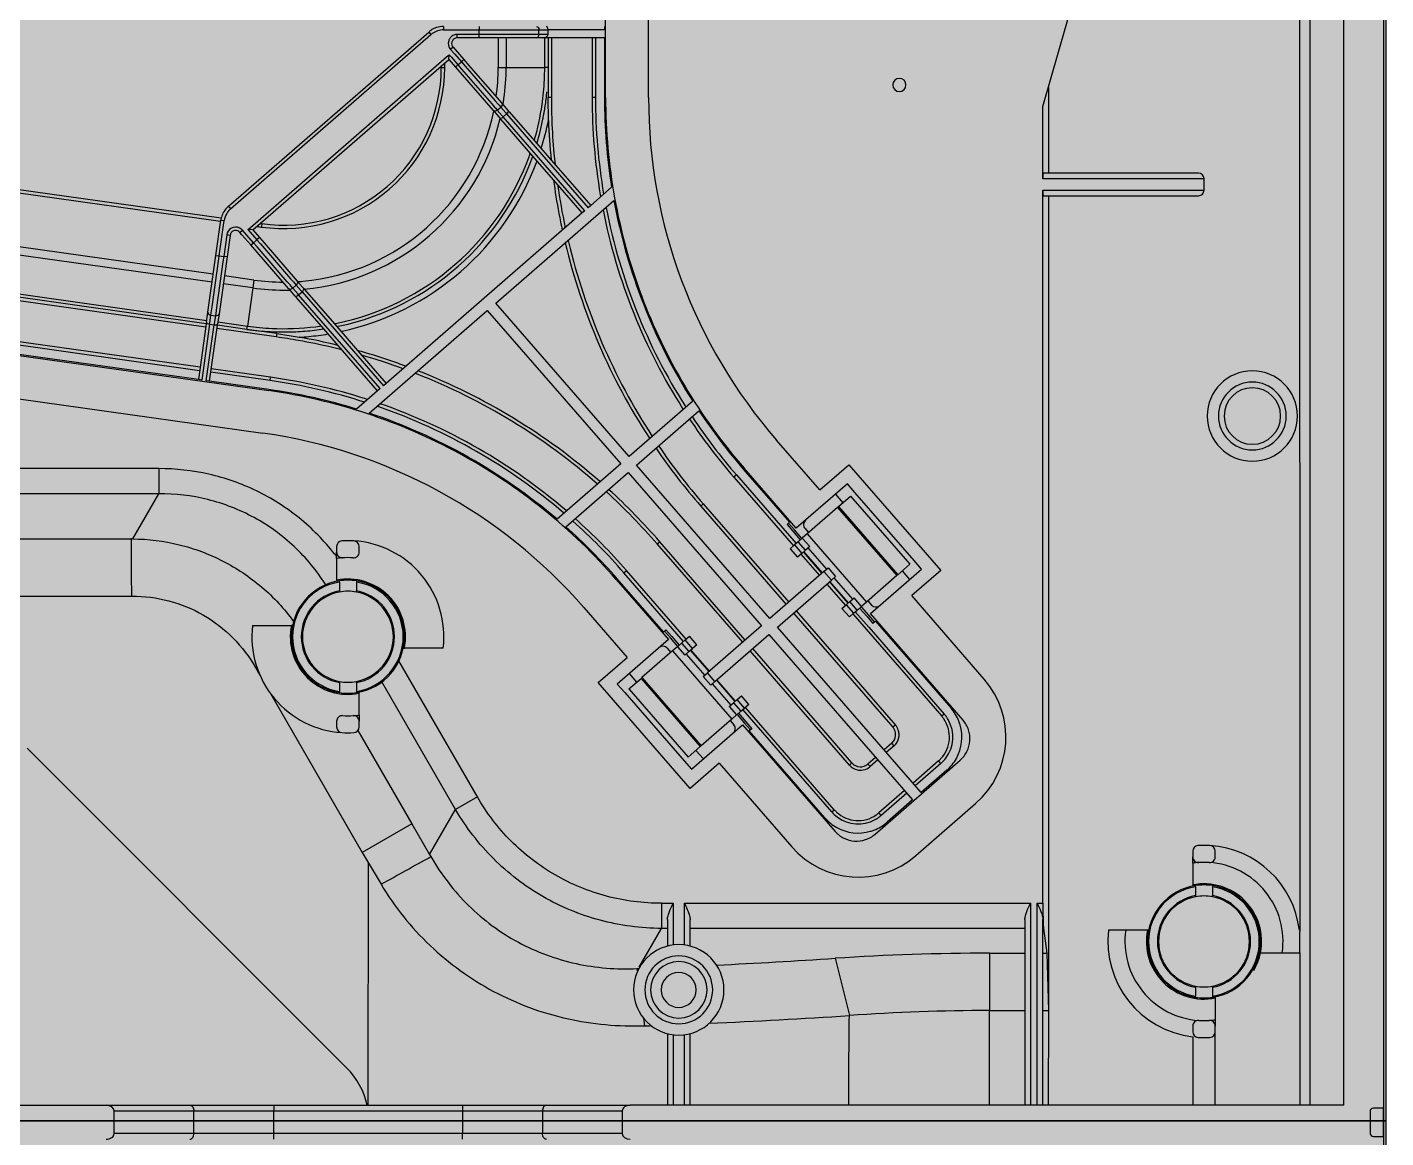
# Model space of a CAD drawing. Header units: millimetres. Extents: x -1070 to 42146, y 1440 to 12921.
# Drawn here: x 1040.3 to 1160.6, y 3270.2 to 3368.5 of the extents above; entities that cross this region are included whole.
import ezdxf

# ---------------------------------------------------------------- set-up
doc = ezdxf.new("R2010")
doc.units = ezdxf.units.MM
doc.layers.add('n', color=7, linetype='Continuous')

msp = doc.modelspace()

# ---------------------------------------------------------------- hatches: boundary and pattern name
at = {"lineweight": -3}
h = msp.add_hatch(color=256, dxfattribs=at)
h.dxf.hatch_style = 1
h.paths.add_polyline_path([(910.622, 3521.681), (910.622, 3271.661), (1160.622, 3271.661), (1160.622, 3521.681)])
h = msp.add_hatch(color=256, dxfattribs=at)
h.dxf.hatch_style = 1
h.paths.add_polyline_path([(910.622, 3271.681), (910.622, 3021.661), (1160.622, 3021.661), (1160.622, 3271.681)])

# ---------------------------------------------------------------- linework, layer by layer
at = {"color": 1, "lineweight": -3}
for p, q in [((1160.622, 3521.681), (1160.622, 3271.661)), ((1160.622, 3521.661), (1160.622, 2771.641)), ((660.622, 3271.661), (1160.622, 3271.661)), ((910.622, 3271.681), (1160.622, 3271.681)), ((1160.622, 3271.661), (910.622, 3271.661)), ((1160.622, 3271.681), (1160.622, 3021.661))]:
    msp.add_line(p, q, dxfattribs=at)
msp.add_lwpolyline([(660.622, 3521.435), (1160.422, 3521.435), (1160.422, 2771.638), (660.622, 2771.641)], close=True, dxfattribs=at)
at = {"layer": 'n', "color": 7, "linetype": 'Continuous', "lineweight": -3, "true_color": 0xffffff}
for p, q in [((1153.915, 3273.041), (1153.915, 3518.941)), ((1156.915, 3273.041), (1156.915, 3518.941)), ((1152.956, 3413.61), (1153.021, 3288.816)), ((1091.545, 3362.219), (1091.545, 3404.638)), ((1095.345, 3362.219), (1095.345, 3404.638)), ((1160.422, 3395.941), (1160.422, 3272.791)), ((1130.26, 3361.446), (1133.039, 3371.138)), ((1077.194, 3368.515), (1077.194, 3368.215)), ((1077.194, 3368.215), (1080.339, 3368.215)), ((1080.339, 3368.515), (1080.339, 3368.215)), ((1080.339, 3368.215), (1080.829, 3368.215)), ((1080.339, 3367.815), (1080.339, 3368.215)), ((1080.829, 3368.215), (1084.904, 3368.215)), ((1084.904, 3368.215), (1085.43, 3368.215)), ((1085.43, 3368.215), (1085.642, 3368.215)), ((1085.642, 3367.815), (1085.642, 3368.215)), ((1085.642, 3368.215), (1086.321, 3368.215)), ((1086.321, 3368.215), (1086.445, 3368.215)), ((1091.445, 3368.215), (1086.445, 3368.215)), ((1086.445, 3367.815), (1086.445, 3368.215)), ((1091.445, 3368.515), (1091.445, 3368.215)), ((1058.143, 3352.605), (1075.882, 3368.025)), ((1058.34, 3352.378), (1076.079, 3367.798)), ((1075.882, 3368.025), (1076.079, 3367.798)), ((1078.413, 3367.515), (1078.413, 3367.815)), ((1080.339, 3367.815), (1078.413, 3367.815)), ((1080.339, 3367.515), (1078.413, 3367.515)), ((1080.339, 3367.515), (1080.339, 3367.815)), ((1080.829, 3367.815), (1080.339, 3367.815)), ((1080.971, 3367.515), (1080.339, 3367.515)), ((1084.904, 3367.815), (1080.829, 3367.815)), ((1085.43, 3367.515), (1080.971, 3367.515)), ((1082.031, 3367.515), (1082.031, 3364.878)), ((1082.738, 3367.515), (1082.738, 3364.878)), ((1085.284, 3367.815), (1084.904, 3367.815)), ((1085.642, 3367.815), (1085.284, 3367.815)), ((1085.642, 3367.515), (1085.43, 3367.515)), ((1086.021, 3367.815), (1085.642, 3367.815)), ((1086.021, 3367.515), (1085.642, 3367.515)), ((1086.445, 3367.815), (1086.021, 3367.815)), ((1086.445, 3367.515), (1086.021, 3367.515)), ((1086.152, 3364.878), (1086.152, 3367.515)), ((1086.445, 3367.515), (1086.445, 3364.878)), ((1090.645, 3367.515), (1086.445, 3367.515)), ((1086.745, 3367.515), (1086.745, 3362.219)), ((1090.345, 3367.515), (1090.345, 3362.219)), ((1091.445, 3367.515), (1090.645, 3367.515)), ((1090.645, 3367.515), (1090.645, 3362.219)), ((1091.445, 3367.515), (1091.445, 3362.219)), ((1060.105, 3350.732), (1077.463, 3365.822)), ((1077.463, 3365.822), (1077.689, 3366.018)), ((1077.66, 3365.595), (1077.689, 3366.018)), ((1077.689, 3366.018), (1077.886, 3365.792)), ((1078.035, 3366.687), (1077.809, 3366.491)), ((1077.809, 3366.491), (1078.188, 3366.054)), ((1077.886, 3365.792), (1078.472, 3365.118)), ((1078.035, 3366.687), (1078.218, 3366.478)), ((1078.188, 3366.054), (1078.774, 3365.38)), ((1078.218, 3366.478), (1079.001, 3365.577)), ((1060.301, 3350.506), (1077.66, 3365.595)), ((1076.995, 3364.878), (1076.995, 3365.018)), ((1076.995, 3364.878), (1077.225, 3364.878)), ((1077.225, 3364.878), (1077.291, 3364.878)), ((1077.291, 3364.878), (1077.295, 3364.878)), ((1077.295, 3365.136), (1077.295, 3365.278)), ((1077.295, 3365.069), (1077.295, 3365.136)), ((1077.295, 3364.878), (1077.295, 3365.069)), ((1077.66, 3365.595), (1078.246, 3364.921)), ((1078.472, 3365.118), (1078.246, 3364.921)), ((1078.246, 3364.921), (1081.586, 3361.079)), ((1078.472, 3365.118), (1078.774, 3365.38)), ((1078.472, 3365.118), (1078.794, 3364.748)), ((1079.001, 3365.577), (1078.774, 3365.38)), ((1078.774, 3365.38), (1079.096, 3365.01)), ((1078.794, 3364.748), (1081.468, 3361.672)), ((1079.001, 3365.577), (1079.416, 3365.1)), ((1079.096, 3365.01), (1081.77, 3361.934)), ((1079.416, 3365.1), (1082.341, 3361.735)), ((1082.031, 3364.878), (1082.738, 3364.878)), ((1082.738, 3364.878), (1086.152, 3364.878)), ((1086.445, 3364.878), (1086.152, 3364.878)), ((1086.445, 3364.878), (1086.445, 3362.219)), ((1086.482, 3360.197), (1086.445, 3362.219)), ((1086.745, 3362.219), (1086.445, 3362.219)), ((1090.645, 3362.219), (1090.345, 3362.219)), ((1130.741, 3363.125), (1130.741, 3355.538)), ((1081.468, 3361.672), (1081.717, 3361.386)), ((1081.586, 3361.079), (1081.725, 3360.919)), ((1081.717, 3361.386), (1081.812, 3361.275)), ((1081.77, 3361.934), (1082.018, 3361.648)), ((1081.812, 3361.275), (1081.952, 3361.115)), ((1081.952, 3361.115), (1082.253, 3361.378)), ((1081.952, 3361.115), (1082.397, 3360.603)), ((1082.018, 3361.648), (1082.114, 3361.538)), ((1082.114, 3361.538), (1082.253, 3361.378)), ((1082.253, 3361.378), (1082.699, 3360.865)), ((1082.341, 3361.735), (1082.48, 3361.575)), ((1082.48, 3361.575), (1082.925, 3361.062)), ((1082.925, 3361.062), (1083.007, 3360.968)), ((1083.007, 3360.968), (1085.457, 3358.15)), ((1130.26, 3355.038), (1130.26, 3361.446)), ((1081.725, 3360.919), (1082.171, 3360.406)), ((1082.252, 3360.312), (1082.171, 3360.406)), ((1085.094, 3357.043), (1082.252, 3360.312)), ((1082.397, 3360.603), (1082.479, 3360.509)), ((1082.479, 3360.509), (1082.78, 3360.772)), ((1089.695, 3352.207), (1082.479, 3360.509)), ((1082.699, 3360.865), (1082.78, 3360.772)), ((1082.78, 3360.772), (1089.997, 3352.47)), ((1085.457, 3358.15), (1086.723, 3356.693)), ((1021.689, 3356.301), (1057.46, 3351.273)), ((1021.731, 3356.598), (1057.512, 3351.569)), ((1086.929, 3354.932), (1085.094, 3357.043)), ((1086.723, 3356.693), (1090.224, 3352.667)), ((1144.525, 3355.038), (1130.26, 3355.038)), ((1144.025, 3355.538), (1130.277, 3355.538)), ((1144.525, 3354.038), (1144.525, 3355.038)), ((1089.469, 3352.01), (1086.929, 3354.932)), ((1092.078, 3354.279), (1090.224, 3352.667)), ((1130.26, 3354.038), (1144.525, 3354.038)), ((1130.26, 3290.917), (1130.26, 3354.038)), ((1058.143, 3352.605), (1058.34, 3352.378)), ((1081.823, 3344.039), (1092.277, 3353.127)), ((1090.224, 3352.667), (1089.997, 3352.47)), ((1130.277, 3353.538), (1144.025, 3353.538)), ((1130.741, 3353.538), (1130.742, 3281.425)), ((1056.801, 3346.583), (1021.03, 3351.611)), ((1057.037, 3348.259), (1057.474, 3351.373)), ((1057.334, 3348.218), (1057.772, 3351.332)), ((1057.474, 3351.373), (1057.772, 3351.332)), ((1089.469, 3352.01), (1072.11, 3336.921)), ((1089.695, 3352.207), (1089.469, 3352.01)), ((1056.703, 3345.883), (1020.931, 3350.911)), ((1059.168, 3350.286), (1059.394, 3350.483)), ((1059.35, 3350.076), (1059.168, 3350.286)), ((1059.773, 3350.047), (1059.394, 3350.483)), ((1059.878, 3350.535), (1060.105, 3350.732)), ((1060.301, 3350.506), (1059.878, 3350.535)), ((1059.878, 3350.535), (1060.075, 3350.309)), ((1060.075, 3350.309), (1060.661, 3349.635)), ((1060.301, 3350.506), (1060.888, 3349.832)), ((1060.666, 3350.823), (1060.807, 3350.803)), ((1060.807, 3350.803), (1060.874, 3350.793)), ((1060.874, 3350.793), (1061.062, 3350.767)), ((1060.966, 3351.083), (1061.104, 3351.064)), ((1061.063, 3350.772), (1061.062, 3350.767)), ((1061.104, 3351.064), (1061.063, 3350.772)), ((1057.998, 3350.069), (1057.73, 3348.162)), ((1058.295, 3350.027), (1057.998, 3350.069)), ((1058.295, 3350.027), (1058.027, 3348.12)), ((1060.133, 3349.176), (1059.35, 3350.076)), ((1060.359, 3349.372), (1059.773, 3350.047)), ((1060.133, 3349.176), (1060.359, 3349.372)), ((1063.473, 3345.333), (1060.133, 3349.176)), ((1060.359, 3349.372), (1060.661, 3349.635)), ((1060.681, 3349.002), (1060.359, 3349.372)), ((1060.888, 3349.832), (1060.661, 3349.635)), ((1060.661, 3349.635), (1060.983, 3349.265)), ((1063.355, 3345.927), (1060.681, 3349.002)), ((1060.888, 3349.832), (1061.303, 3349.354)), ((1060.983, 3349.265), (1063.656, 3346.189)), ((1061.303, 3349.354), (1064.228, 3345.989)), ((1056.698, 3343.696), (1057.266, 3347.732)), ((1056.949, 3347.633), (1057.037, 3348.259)), ((1057.037, 3348.259), (1057.334, 3348.218)), ((1057.266, 3347.732), (1057.334, 3348.218)), ((1058.027, 3348.12), (1057.319, 3343.079)), ((1057.334, 3348.218), (1057.73, 3348.162)), ((1057.73, 3348.162), (1057.662, 3347.676)), ((1058.027, 3348.12), (1057.73, 3348.162)), ((1056.145, 3341.915), (1020.374, 3346.942)), ((1056.187, 3342.212), (1020.415, 3347.24)), ((1020.456, 3347.53), (1056.228, 3342.502)), ((1056.328, 3343.218), (1056.949, 3347.633)), ((1057.662, 3347.676), (1057.095, 3343.641)), ((1060.305, 3345.377), (1057.693, 3345.744)), ((1060.403, 3346.077), (1057.792, 3346.444)), ((1060.305, 3345.377), (1059.829, 3341.996)), ((1060.403, 3346.077), (1060.305, 3345.377)), ((1063.604, 3345.64), (1063.355, 3345.927)), ((1063.612, 3345.173), (1063.473, 3345.333)), ((1063.699, 3345.53), (1063.604, 3345.64)), ((1063.656, 3346.189), (1063.905, 3345.903)), ((1063.839, 3345.37), (1063.699, 3345.53)), ((1063.839, 3345.37), (1064.14, 3345.632)), ((1064.284, 3344.857), (1063.839, 3345.37)), ((1063.905, 3345.903), (1064.001, 3345.792)), ((1064.001, 3345.792), (1064.14, 3345.632)), ((1064.14, 3345.632), (1064.586, 3345.12)), ((1064.228, 3345.989), (1064.367, 3345.829)), ((1064.367, 3345.829), (1064.812, 3345.317)), ((1064.812, 3345.317), (1064.894, 3345.223)), ((1064.058, 3344.661), (1063.612, 3345.173)), ((1064.139, 3344.567), (1064.058, 3344.661)), ((1066.589, 3341.748), (1064.139, 3344.567)), ((1064.366, 3344.764), (1064.284, 3344.857)), ((1064.366, 3344.764), (1064.667, 3345.026)), ((1071.582, 3336.462), (1064.366, 3344.764)), ((1064.586, 3345.12), (1064.667, 3345.026)), ((1064.667, 3345.026), (1071.884, 3336.724)), ((1064.894, 3345.223), (1067.736, 3341.953)), ((1055.602, 3338.053), (1019.831, 3343.08)), ((1055.644, 3338.35), (1019.873, 3343.378)), ((1056.204, 3342.335), (1056.299, 3343.008)), ((1056.299, 3343.008), (1056.328, 3343.218)), ((1056.501, 3342.294), (1056.596, 3342.966)), ((1056.596, 3342.966), (1056.625, 3343.176)), ((1056.596, 3342.966), (1056.992, 3342.91)), ((1056.625, 3343.176), (1056.698, 3343.696)), ((1056.992, 3342.91), (1056.897, 3342.238)), ((1057.021, 3343.12), (1056.992, 3342.91)), ((1057.095, 3343.641), (1057.021, 3343.12)), ((1057.319, 3343.079), (1057.289, 3342.869)), ((1070.614, 3334.295), (1081.068, 3343.383)), ((1081.068, 3343.383), (1092.877, 3329.798)), ((1093.632, 3330.454), (1081.823, 3344.039)), ((1019.706, 3342.189), (1061.712, 3336.286)), ((1055.491, 3337.261), (1019.72, 3342.288)), ((1056.187, 3342.212), (1055.491, 3337.261)), ((1056.484, 3342.17), (1055.788, 3337.219)), ((1056.184, 3337.163), (1056.88, 3342.115)), ((1056.204, 3342.335), (1056.187, 3342.212)), ((1056.481, 3337.122), (1057.177, 3342.073)), ((1056.484, 3342.17), (1056.501, 3342.294)), ((1056.484, 3342.17), (1056.88, 3342.115)), ((1056.897, 3342.238), (1056.88, 3342.115)), ((1062.38, 3341.039), (1057.135, 3341.776)), ((1057.177, 3342.073), (1057.194, 3342.196)), ((1059.789, 3341.706), (1057.177, 3342.073)), ((1057.289, 3342.869), (1057.194, 3342.196)), ((1057.218, 3342.363), (1059.829, 3341.996)), ((1059.789, 3341.706), (1059.829, 3341.996)), ((1062.422, 3341.336), (1059.789, 3341.706)), ((1067.855, 3340.292), (1066.589, 3341.748)), ((1067.736, 3341.953), (1069.571, 3339.842)), ((1062.422, 3341.336), (1062.38, 3341.039)), ((1062.422, 3341.336), (1064.419, 3341.018)), ((1071.356, 3336.265), (1067.855, 3340.292)), ((1069.571, 3339.842), (1072.11, 3336.921)), ((1019.177, 3338.426), (1061.183, 3332.523)), ((1061.879, 3337.474), (1056.634, 3338.211)), ((1055.788, 3337.219), (1055.491, 3337.261)), ((1056.481, 3337.122), (1056.184, 3337.163)), ((1061.726, 3336.385), (1056.481, 3337.122)), ((1061.838, 3337.177), (1056.593, 3337.914)), ((1061.838, 3337.177), (1061.879, 3337.474)), ((1072.11, 3336.921), (1071.884, 3336.724)), ((1071.356, 3336.265), (1069.501, 3334.653)), ((1071.582, 3336.462), (1071.356, 3336.265)), ((1099.261, 3335.348), (1093.632, 3330.454)), ((1094.288, 3329.7), (1099.811, 3334.501)), ((1110.509, 3327.502), (1106.678, 3331.909)), ((1092.877, 3329.798), (1087.248, 3324.905)), ((1106.097, 3316.115), (1094.288, 3329.7)), ((1110.509, 3327.502), (1113.075, 3329.733)), ((1113.075, 3329.733), (1121.21, 3320.374)), ((1051.982, 3329.386), (1019.061, 3329.386)), ((1051.982, 3329.386), (1051.982, 3327.164)), ((1088.01, 3324.242), (1093.533, 3329.044)), ((1093.533, 3329.044), (1105.343, 3315.459)), ((1103.131, 3328.826), (1102.904, 3328.629)), ((1102.904, 3328.629), (1108.178, 3322.561)), ((1103.131, 3328.826), (1107.224, 3324.117)), ((1103.734, 3329.35), (1107.828, 3324.642)), ((1108.428, 3324.103), (1103.81, 3329.416)), ((1112.956, 3328.04), (1108.428, 3324.103)), ((1113.612, 3327.285), (1112.956, 3328.04)), ((1118.861, 3321.247), (1113.612, 3327.285)), ((1051.982, 3327.164), (1019.061, 3327.164)), ((1049.676, 3323.17), (1051.982, 3327.164)), ((1100.187, 3326.267), (1099.961, 3326.07)), ((1099.961, 3326.07), (1107.531, 3317.361)), ((1100.187, 3326.267), (1107.758, 3317.558)), ((1111.9, 3327.121), (1112.556, 3326.367)), ((1112.171, 3326.032), (1113.235, 3326.957)), ((1113.235, 3326.957), (1118.483, 3320.919)), ((1112.084, 3325.957), (1109.378, 3323.605)), ((1112.171, 3326.032), (1112.084, 3325.957)), ((1112.084, 3325.957), (1117.333, 3319.919)), ((1112.171, 3326.032), (1117.419, 3319.994)), ((1107.224, 3324.117), (1108.405, 3322.758)), ((1107.603, 3324.446), (1107.732, 3324.559)), ((1107.603, 3324.446), (1108.127, 3323.842)), ((1107.732, 3324.559), (1107.828, 3324.642)), ((1108.257, 3323.955), (1107.732, 3324.559)), ((1108.127, 3323.842), (1108.783, 3323.087)), ((1108.913, 3323.2), (1108.257, 3323.955)), ((1109.193, 3324.106), (1109.521, 3323.729)), ((1021.483, 3323.171), (1049.56, 3323.171)), ((1049.676, 3323.17), (1049.56, 3323.171)), ((1067.725, 3322.494), (1067.725, 3321.993)), ((1069.725, 3321.993), (1069.725, 3322.494)), ((1096.112, 3322.724), (1096.338, 3322.921)), ((1103.682, 3314.015), (1096.112, 3322.724)), ((1103.909, 3314.212), (1096.338, 3322.921)), ((1107.876, 3322.299), (1108.254, 3322.627)), ((1108.579, 3322.91), (1108.254, 3322.627)), ((1108.254, 3322.627), (1108.91, 3321.872)), ((1108.579, 3322.91), (1108.94, 3323.224)), ((1109.235, 3322.155), (1108.579, 3322.91)), ((1108.94, 3323.224), (1108.954, 3323.236)), ((1109.378, 3323.605), (1108.954, 3323.236)), ((1109.61, 3322.481), (1108.954, 3323.236)), ((1109.61, 3322.481), (1109.235, 3322.155)), ((1109.378, 3323.605), (1114.627, 3317.567)), ((1067.725, 3321.438), (1067.725, 3321.993)), ((1067.725, 3321.438), (1067.725, 3319.51)), ((1107.876, 3322.299), (1108.533, 3321.544)), ((1108.91, 3321.872), (1108.533, 3321.544)), ((1108.834, 3321.807), (1110.475, 3319.92)), ((1108.91, 3321.872), (1109.235, 3322.155)), ((1109.061, 3322.004), (1110.701, 3320.117)), ((1110.746, 3320.156), (1109.106, 3322.043)), ((1111.12, 3320.481), (1109.48, 3322.368)), ((1093.168, 3320.166), (1093.395, 3320.362)), ((1097.262, 3315.457), (1093.168, 3320.166)), ((1098.669, 3314.295), (1093.395, 3320.362)), ((1110.876, 3320.269), (1106.097, 3316.115)), ((1110.876, 3320.269), (1111.25, 3320.594)), ((1110.876, 3320.269), (1111.532, 3319.514)), ((1111.25, 3320.594), (1111.906, 3319.839)), ((1114.989, 3316.556), (1119.517, 3320.493)), ((1117.419, 3319.994), (1118.483, 3320.919)), ((1117.804, 3320.329), (1118.46, 3319.574)), ((1121.21, 3320.374), (1118.644, 3318.144)), ((1119.517, 3320.493), (1118.861, 3321.247)), ((1067.725, 3319.51), (1067.725, 3319.408)), ((1067.975, 3319.352), (1067.975, 3319.453)), ((1067.975, 3319.352), (1067.975, 3318.566)), ((1069.475, 3319.453), (1069.475, 3319.352)), ((1069.475, 3319.352), (1069.475, 3318.566)), ((1069.725, 3319.408), (1069.725, 3319.51)), ((1092.489, 3319.575), (1097.107, 3314.263)), ((1096.658, 3314.932), (1092.565, 3319.641)), ((1106.753, 3315.36), (1111.532, 3319.514)), ((1111.131, 3319.165), (1112.771, 3317.279)), ((1111.357, 3319.362), (1112.997, 3317.475)), ((1113.042, 3317.514), (1111.402, 3319.401)), ((1111.906, 3319.839), (1111.532, 3319.514)), ((1113.417, 3317.84), (1111.776, 3319.727)), ((1117.333, 3319.919), (1114.627, 3317.567)), ((1117.419, 3319.994), (1117.333, 3319.919)), ((1021.452, 3318.1), (1049.585, 3318.098)), ((1067.975, 3318.566), (1067.975, 3318.464)), ((1069.475, 3318.464), (1069.475, 3318.566)), ((1113.172, 3317.627), (1113.546, 3317.953)), ((1114.202, 3317.198), (1113.546, 3317.953)), ((1114.77, 3317.691), (1115.098, 3317.314)), ((1125.073, 3310.748), (1118.644, 3318.144)), ((1089.621, 3317.082), (1093.452, 3312.675)), ((1108.187, 3316.607), (1116.978, 3306.494)), ((1108.414, 3316.803), (1117.205, 3306.69)), ((1112.469, 3317.016), (1112.846, 3317.344)), ((1112.469, 3317.016), (1113.125, 3316.261)), ((1113.172, 3317.627), (1112.846, 3317.344)), ((1112.846, 3317.344), (1113.502, 3316.589)), ((1113.502, 3316.589), (1113.125, 3316.261)), ((1113.828, 3316.872), (1113.172, 3317.627)), ((1113.427, 3316.524), (1121.3, 3307.467)), ((1113.502, 3316.589), (1113.828, 3316.872)), ((1113.653, 3316.721), (1114.834, 3315.362)), ((1113.891, 3316.927), (1113.828, 3316.872)), ((1114.202, 3317.198), (1113.891, 3316.927)), ((1114.032, 3317.05), (1114.688, 3316.295)), ((1114.162, 3317.163), (1114.818, 3316.408)), ((1114.627, 3317.567), (1114.202, 3317.198)), ((1123.189, 3307.122), (1114.989, 3316.556)), ((1060.284, 3315.509), (1063.724, 3315.509)), ((1063.827, 3315.509), (1063.724, 3315.509)), ((1073.726, 3315.509), (1073.623, 3315.509)), ((1098.443, 3314.098), (1097.262, 3315.457)), ((1105.343, 3315.459), (1100.564, 3311.305)), ((1119.481, 3300.719), (1106.753, 3315.36)), ((1114.688, 3316.295), (1115.213, 3315.691)), ((1114.818, 3316.408), (1115.343, 3315.804)), ((1114.834, 3315.362), (1121.526, 3307.664)), ((1115.343, 3315.804), (1115.213, 3315.691)), ((1115.438, 3315.887), (1115.343, 3315.804)), ((1115.438, 3315.887), (1122.13, 3308.189)), ((1097.107, 3314.263), (1092.579, 3310.326)), ((1096.658, 3314.932), (1096.753, 3315.015)), ((1096.753, 3315.015), (1096.883, 3315.128)), ((1097.278, 3314.411), (1096.753, 3315.015)), ((1096.883, 3315.128), (1097.408, 3314.524)), ((1097.934, 3313.656), (1097.278, 3314.411)), ((1097.408, 3314.524), (1098.064, 3313.769)), ((1098.594, 3314.23), (1098.268, 3313.947)), ((1098.594, 3314.23), (1098.971, 3314.558)), ((1099.25, 3313.475), (1098.594, 3314.23)), ((1099.627, 3313.803), (1098.971, 3314.558)), ((1101.22, 3310.55), (1105.999, 3314.704)), ((1105.999, 3314.704), (1118.726, 3300.063)), ((1063.724, 3313.509), (1063.827, 3313.509)), ((1073.623, 3313.509), (1073.726, 3313.509)), ((1077.166, 3313.509), (1073.726, 3313.509)), ((1097.469, 3313.252), (1094.763, 3310.9)), ((1096.998, 3313.505), (1097.326, 3313.128)), ((1097.894, 3313.621), (1097.469, 3313.252)), ((1097.469, 3313.252), (1102.718, 3307.214)), ((1097.894, 3313.621), (1098.205, 3313.892)), ((1097.894, 3313.621), (1098.55, 3312.866)), ((1098.205, 3313.892), (1098.268, 3313.947)), ((1098.268, 3313.947), (1098.924, 3313.192)), ((1098.924, 3313.192), (1098.55, 3312.866)), ((1098.679, 3312.979), (1100.319, 3311.092)), ((1098.924, 3313.192), (1099.25, 3313.475)), ((1099.054, 3313.305), (1100.694, 3311.418)), ((1100.739, 3311.457), (1099.099, 3313.344)), ((1099.627, 3313.803), (1099.25, 3313.475)), ((1113.129, 3303.148), (1104.338, 3313.261)), ((1113.356, 3303.344), (1104.565, 3313.458)), ((1060.552, 3311.772), (1060.94, 3311.097)), ((1060.657, 3311.833), (1060.553, 3311.771)), ((1080.187, 3300.335), (1073.241, 3312.366)), ((1090.886, 3310.445), (1093.452, 3312.675)), ((1067.975, 3310.555), (1067.975, 3310.453)), ((1067.975, 3310.453), (1067.975, 3309.667)), ((1069.475, 3310.453), (1069.475, 3310.555)), ((1069.475, 3310.453), (1069.475, 3309.667)), ((1078.263, 3299.224), (1071.74, 3310.522)), ((1099.021, 3301.086), (1090.886, 3310.445)), ((1093.612, 3309.9), (1094.677, 3310.825)), ((1093.636, 3311.245), (1094.292, 3310.49)), ((1094.763, 3310.9), (1094.677, 3310.825)), ((1094.677, 3310.825), (1099.925, 3304.787)), ((1094.763, 3310.9), (1100.012, 3304.862)), ((1100.19, 3310.98), (1100.564, 3311.305)), ((1100.846, 3310.225), (1100.19, 3310.98)), ((1101.22, 3310.55), (1100.564, 3311.305)), ((1101.22, 3310.55), (1100.846, 3310.225)), ((1101.35, 3310.663), (1102.99, 3308.776)), ((1103.035, 3308.815), (1101.395, 3310.702)), ((1061.877, 3309.474), (1069.996, 3295.411)), ((1067.645, 3309.629), (1067.713, 3309.512)), ((1067.725, 3309.611), (1067.725, 3309.508)), ((1067.975, 3309.566), (1067.975, 3309.667)), ((1069.475, 3309.667), (1069.475, 3309.566)), ((1069.725, 3309.508), (1069.725, 3309.611)), ((1069.725, 3307.581), (1069.725, 3309.508)), ((1092.579, 3310.326), (1093.235, 3309.572)), ((1093.235, 3309.572), (1098.484, 3303.534)), ((1093.612, 3309.9), (1098.861, 3303.862)), ((1100.976, 3310.338), (1102.616, 3308.451)), ((1103.186, 3308.947), (1103.563, 3309.275)), ((1104.219, 3308.52), (1103.563, 3309.275)), ((1102.486, 3308.338), (1102.86, 3308.664)), ((1102.486, 3308.338), (1103.142, 3307.583)), ((1103.186, 3308.947), (1102.86, 3308.664)), ((1102.86, 3308.664), (1103.517, 3307.909)), ((1103.842, 3308.192), (1103.186, 3308.947)), ((1103.517, 3307.909), (1103.842, 3308.192)), ((1104.872, 3306.702), (1103.691, 3308.061)), ((1104.219, 3308.52), (1103.842, 3308.192)), ((1111.79, 3299.201), (1103.917, 3308.257)), ((1067.725, 3307.026), (1067.725, 3306.525)), ((1069.725, 3307.581), (1069.725, 3307.026)), ((1069.725, 3306.525), (1069.725, 3307.026)), ((1102.718, 3307.214), (1100.012, 3304.862)), ((1102.574, 3307.09), (1102.902, 3306.713)), ((1103.142, 3307.583), (1102.718, 3307.214)), ((1103.155, 3307.595), (1103.142, 3307.583)), ((1103.517, 3307.909), (1103.155, 3307.595)), ((1103.183, 3307.619), (1103.839, 3306.864)), ((1103.312, 3307.731), (1103.968, 3306.977)), ((1103.839, 3306.864), (1104.364, 3306.26)), ((1103.968, 3306.977), (1104.493, 3306.373)), ((1121.526, 3307.664), (1121.3, 3307.467)), ((1069.616, 3306.214), (1074.386, 3297.953)), ((1099.14, 3302.779), (1103.668, 3306.715)), ((1103.668, 3306.715), (1111.869, 3297.282)), ((1104.364, 3306.26), (1104.268, 3306.177)), ((1110.96, 3298.479), (1104.268, 3306.177)), ((1104.493, 3306.373), (1104.364, 3306.26)), ((1111.564, 3299.004), (1104.872, 3306.702)), ((1117.205, 3306.69), (1116.978, 3306.494)), ((1068.614, 3276.349), (1040.33, 3304.633)), ((1098.861, 3303.862), (1099.925, 3304.787)), ((1099.54, 3304.452), (1100.196, 3303.698)), ((1100.012, 3304.862), (1099.925, 3304.787)), ((1116.88, 3305.083), (1116.201, 3304.492)), ((1117.077, 3304.856), (1116.397, 3304.266)), ((1117.077, 3304.856), (1116.88, 3305.083)), ((1098.484, 3303.534), (1099.14, 3302.779)), ((1101.587, 3303.317), (1099.021, 3301.086)), ((1101.587, 3303.317), (1108.017, 3295.921)), ((1113.129, 3303.148), (1113.356, 3303.344)), ((1115.446, 3303.836), (1114.767, 3303.246)), ((1114.963, 3303.019), (1114.767, 3303.246)), ((1115.643, 3303.61), (1114.963, 3303.019)), ((1115.396, 3297.035), (1122.943, 3303.596)), ((1121.023, 3303.517), (1118.759, 3301.549)), ((1121.22, 3303.291), (1118.956, 3301.323)), ((1121.22, 3303.291), (1121.023, 3303.517)), ((1121.745, 3302.687), (1119.481, 3300.719)), ((1118.004, 3300.893), (1115.74, 3298.925)), ((1080.187, 3300.335), (1078.263, 3299.224)), ((1118.201, 3300.666), (1115.937, 3298.698)), ((1118.726, 3300.063), (1116.462, 3298.095)), ((1119.021, 3295.151), (1124.304, 3299.744)), ((1075.958, 3295.232), (1078.263, 3299.224)), ((1111.564, 3299.004), (1111.79, 3299.201)), ((1115.937, 3298.698), (1115.74, 3298.925)), ((1074.384, 3297.956), (1069.998, 3295.407)), ((1074.387, 3297.953), (1075.958, 3295.232)), ((1069.996, 3295.411), (1070.522, 3294.529)), ((1143.522, 3295.525), (1143.522, 3295.024)), ((1143.522, 3294.469), (1143.522, 3295.024)), ((1145.522, 3295.024), (1145.522, 3295.525)), ((1070.522, 3294.529), (1070.496, 3273.041)), ((1070.521, 3294.529), (1071.666, 3292.606)), ((1143.522, 3294.469), (1143.522, 3292.542)), ((1143.522, 3292.542), (1143.522, 3292.439)), ((1143.772, 3292.383), (1143.772, 3292.484)), ((1145.272, 3292.484), (1145.272, 3292.383)), ((1145.522, 3292.439), (1145.522, 3292.542)), ((1143.772, 3292.383), (1143.772, 3291.597)), ((1143.772, 3291.597), (1143.772, 3291.495)), ((1145.272, 3292.383), (1145.272, 3291.597)), ((1145.272, 3291.495), (1145.272, 3291.597)), ((1096.499, 3290.917), (1096.499, 3288.696)), ((1096.499, 3290.917), (1097.522, 3290.917)), ((1097.522, 3290.917), (1097.522, 3287.228)), ((1098.522, 3287.228), (1098.522, 3290.917)), ((1098.522, 3290.917), (1129.16, 3290.917)), ((1129.16, 3290.917), (1129.16, 3273.041)), ((1129.76, 3273.041), (1129.76, 3290.917)), ((1129.76, 3290.917), (1130.26, 3290.917)), ((1148.925, 3289.906), (1148.925, 3290.113)), ((1097.022, 3289.486), (1097.022, 3287.132)), ((1099.022, 3287.132), (1099.022, 3289.486)), ((1128.66, 3289.486), (1128.66, 3273.041)), ((1130.26, 3288.696), (1130.26, 3289.486)), ((1153.021, 3288.816), (1153.012, 3288.43)), ((1094.526, 3285.278), (1096.499, 3288.696)), ((1097.022, 3288.696), (1096.499, 3288.696)), ((1128.66, 3288.696), (1099.022, 3288.696)), ((1130.26, 3273.041), (1130.26, 3288.696)), ((1130.319, 3288.696), (1130.26, 3288.696)), ((1130.319, 3288.696), (1130.606, 3286.498)), ((1137.593, 3288.541), (1136.081, 3288.541)), ((1139.521, 3288.541), (1137.593, 3288.541)), ((1139.624, 3288.541), (1139.521, 3288.541)), ((1153.022, 3286.541), (1153.005, 3288.429)), ((1125.522, 3286.498), (1128.66, 3286.498)), ((1125.522, 3286.498), (1125.522, 3281.425)), ((1130.26, 3286.498), (1130.606, 3286.498)), ((1130.606, 3286.498), (1130.741, 3281.425)), ((1139.521, 3286.541), (1139.624, 3286.541)), ((1149.523, 3286.541), (1151.45, 3286.541)), ((1151.45, 3286.541), (1153.022, 3286.541)), ((1153.022, 3286.541), (1153.022, 3273.041)), ((1111.864, 3286.053), (1113.122, 3280.981)), ((1148.925, 3284.968), (1148.925, 3285.175)), ((1094.314, 3285.146), (1094.355, 3284.857)), ((1143.772, 3283.586), (1143.772, 3283.484)), ((1143.772, 3283.484), (1143.772, 3282.698)), ((1145.272, 3283.484), (1145.272, 3283.586)), ((1145.272, 3283.484), (1145.272, 3282.698)), ((1143.522, 3282.642), (1143.522, 3282.54)), ((1143.772, 3282.597), (1143.772, 3282.698)), ((1145.272, 3282.698), (1145.272, 3282.597)), ((1145.522, 3282.54), (1145.522, 3282.642)), ((1145.522, 3282.54), (1145.522, 3280.613)), ((1094.899, 3280.76), (1094.987, 3280.076)), ((1125.522, 3273.041), (1125.522, 3281.425)), ((1125.522, 3281.425), (1128.66, 3281.425)), ((1130.26, 3281.425), (1130.741, 3281.425)), ((1130.741, 3281.425), (1130.725, 3273.041)), ((1145.522, 3280.613), (1145.522, 3280.057)), ((1097.022, 3279.387), (1097.022, 3273.041)), ((1097.522, 3279.291), (1097.522, 3273.041)), ((1098.522, 3273.041), (1098.522, 3279.291)), ((1099.022, 3273.041), (1099.022, 3279.387)), ((1143.522, 3280.057), (1143.522, 3279.556)), ((1145.522, 3279.556), (1145.522, 3280.057)), ((1145.522, 3273.041), (1145.522, 3279.556)), ((1143.522, 3279.1), (1143.522, 3273.041)), ((912.022, 3273.041), (1047.314, 3273.041)), ((1047.314, 3273.041), (1054.739, 3273.041)), ((1048.022, 3270.541), (1048.022, 3272.541)), ((1048.022, 3272.541), (1055.093, 3272.541)), ((1054.739, 3273.041), (1062.164, 3273.041)), ((1055.093, 3270.541), (1055.093, 3272.541)), ((1055.093, 3272.541), (1062.164, 3272.541)), ((1062.164, 3273.041), (1078.879, 3273.041)), ((1062.164, 3273.041), (1062.164, 3272.541)), ((1062.164, 3270.541), (1062.164, 3272.541)), ((1062.164, 3272.541), (1078.879, 3272.541)), ((1078.879, 3273.041), (1086.304, 3273.041)), ((1078.879, 3273.041), (1078.879, 3272.541)), ((1078.879, 3272.541), (1085.95, 3272.541)), ((1078.879, 3272.541), (1078.879, 3270.541)), ((1085.95, 3272.541), (1093.022, 3272.541)), ((1085.95, 3272.541), (1085.95, 3270.541)), ((1086.304, 3273.041), (1093.729, 3273.041)), ((1093.022, 3272.541), (1093.022, 3270.541)), ((1156.915, 3273.041), (1093.729, 3273.041)), ((1159.222, 3272.491), (1159.222, 3270.591)), ((1160.422, 3272.791), (1159.522, 3272.791)), ((1160.422, 3270.291), (1160.422, 3272.791)), ((1055.093, 3270.541), (1048.022, 3270.541)), ((1062.164, 3270.541), (1055.093, 3270.541)), ((1062.164, 3270.041), (1062.164, 3270.541)), ((1078.879, 3270.541), (1062.164, 3270.541)), ((1085.95, 3270.541), (1078.879, 3270.541)), ((1078.879, 3270.041), (1078.879, 3270.541)), ((1093.022, 3270.541), (1085.95, 3270.541)), ((1159.522, 3270.291), (1160.422, 3270.291)), ((1160.422, 3270.291), (1160.422, 3147.141))]:
    msp.add_line(p, q, dxfattribs=at)
for centre, radius, start, end in [((1077.194, 3366.515), 2, 117.33333, 131), ((1077.194, 3366.515), 2, 108.22222, 117.33333), ((1077.194, 3366.515), 2, 90, 108.22222), ((1077.194, 3366.515), 1.7, 90, 108.1828), ((1077.194, 3366.515), 1.7, 126.45468, 131), ((1077.194, 3366.515), 1.7, 117.4242, 126.45468), ((1077.194, 3366.515), 1.7, 108.1828, 117.4242), ((1078.413, 3367.015), 0.8, 162.79644, 221), ((1078.413, 3367.015), 0.8, 140.93979, 162.79644), ((1078.413, 3367.015), 0.8, 111.83201, 140.93979), ((1078.413, 3367.015), 0.5, 168.60004, 221), ((1078.413, 3367.015), 0.5, 159.86672, 168.60004), ((1078.413, 3367.015), 0.5, 124.93333, 159.86672), ((1078.413, 3367.015), 0.8, 90, 111.83201), ((1078.413, 3367.015), 0.5, 90, 124.93333), ((1063.045, 3364.878), 14.25, 262, 0), ((1063.045, 3364.878), 13.95, 262, 0), ((1063.045, 3364.878), 18.986, 352.17699, 0), ((1063.045, 3364.878), 19.693, 352.00105, 0), ((1063.045, 3364.878), 23.107, 354.58312, 0), ((1117.553, 3363.338), 0.584, 0, 180), ((1063.045, 3364.878), 23.107, 351.87463, 354.58312), ((1063.045, 3364.878), 23.4, 351.97838, 353.52647), ((1063.045, 3364.878), 23.4, 353.52647, 353.61134), ((1063.045, 3364.878), 23.4, 353.61134, 354.72647), ((1141.545, 3362.219), 54.8, 180, 182.07051), ((1141.545, 3362.219), 51.2, 180, 189.67345), ((1141.545, 3362.219), 50.9, 180, 189.67722), ((1141.545, 3362.219), 50.1, 180, 189.11879), ((1141.545, 3362.219), 50, 180, 190.25), ((1141.545, 3362.219), 50, 180, 190.25), ((1141.545, 3362.219), 46.2, 180, 221), ((1117.553, 3363.338), 0.584, 180, 0), ((1063.045, 3364.878), 18.986, 275.15237, 348.2804), ((1063.045, 3364.878), 19.693, 350.4012, 350.74988), ((1063.045, 3364.878), 19.693, 350.74988, 352.00105), ((1063.045, 3364.878), 23.107, 343.74895, 351.87463), ((1063.045, 3364.878), 23.4, 349.15609, 351.97838), ((1063.045, 3364.878), 19.693, 275.26995, 346.73005), ((1063.045, 3364.878), 23.4, 343.28886, 348.73109), ((1063.045, 3364.878), 23.9, 342.53455, 348.72412), ((1063.045, 3364.878), 23.4, 348.73109, 349.15609), ((1141.545, 3362.219), 55.1, 182.09407, 185.7555), ((1141.545, 3362.219), 54.8, 182.07051, 185.1694), ((1063.045, 3364.878), 23.107, 281.54798, 340.45202), ((1063.045, 3364.878), 23.4, 282.22155, 340.43613), ((1063.045, 3364.878), 23.9, 282.23805, 339.76195), ((1063.045, 3364.878), 23.107, 340.45202, 340.84679), ((1141.545, 3362.219), 54.8, 185.1694, 186.20187), ((1141.545, 3362.219), 55.1, 187.59978, 188.38288), ((1141.545, 3362.219), 55.1, 188.38288, 191.51548), ((1141.545, 3362.219), 54.8, 188.07851, 192.12754), ((1059.455, 3351.095), 2, 131, 149.22222), ((1141.545, 3362.219), 51.2, 189.67345, 189.8813), ((1141.545, 3362.219), 50.1, 190.456, 212.43575), ((1141.545, 3362.219), 50, 190.25, 200.5), ((1059.455, 3351.095), 2, 167.44444, 172), ((1059.455, 3351.095), 2, 153.77777, 167.44444), ((1059.455, 3351.095), 2, 149.22222, 153.77777), ((1059.455, 3351.095), 1.7, 149.18537, 172), ((1059.455, 3351.095), 1.7, 131, 149.18537), ((1141.545, 3362.219), 51.2, 191.17969, 212.56441), ((1141.545, 3362.219), 50.9, 190.98595, 191.17406), ((1141.545, 3362.219), 50.9, 191.17406, 212.41847), ((1058.79, 3349.958), 0.8, 121.15237, 172), ((1058.79, 3349.958), 0.5, 110.86669, 172), ((1058.79, 3349.958), 0.8, 106.54587, 121.15237), ((1058.79, 3349.958), 0.8, 48.46806, 106.54587), ((1058.79, 3349.958), 0.5, 93.40004, 110.86669), ((1058.79, 3349.958), 0.5, 67.19995, 93.40004), ((1058.79, 3349.958), 0.5, 41, 67.19995), ((1058.79, 3349.958), 0.8, 41, 48.46806), ((1141.545, 3362.219), 55.1, 191.51548, 192.29941), ((1141.545, 3362.219), 55.1, 193.47835, 213.1692), ((1141.545, 3362.219), 54.8, 193.3148, 193.47342), ((1141.545, 3362.219), 54.8, 193.47342, 213.1751), ((1063.045, 3364.878), 19.693, 262, 269.99897), ((1063.045, 3364.878), 18.986, 262, 269.82301), ((1063.045, 3364.878), 18.986, 273.7196, 275.15237), ((1063.045, 3364.878), 19.693, 269.99897, 271.25012), ((1063.045, 3364.878), 19.693, 271.25012, 271.5988), ((1141.545, 3362.219), 50, 200.5, 210.75), ((1063.045, 3364.878), 23.4, 262, 267.07169), ((1063.045, 3364.878), 23.107, 262, 267.41688), ((1063.045, 3364.878), 23.107, 267.41688, 268.4782), ((1063.045, 3364.878), 23.107, 268.4782, 278.25105), ((1063.045, 3364.878), 23.4, 274.61961, 278.71114), ((1063.045, 3364.878), 23.107, 281.15321, 281.54798), ((1063.045, 3364.878), 23.4, 281.56387, 282.22155), ((1063.045, 3364.878), 23.4, 267.07169, 268.87679), ((1054.754, 3286.772), 54.8, 79.8999, 82), ((1063.045, 3364.878), 23.4, 268.87679, 272.65324), ((1063.045, 3364.878), 23.4, 272.65324, 274.61961), ((1054.754, 3286.772), 54.8, 76.83059, 79.8999), ((1063.045, 3364.878), 23.9, 273.29632, 277.38554), ((1054.754, 3286.772), 55.1, 76.2445, 79.89666), ((1063.045, 3364.878), 23.9, 277.38554, 279.46545), ((1054.754, 3286.772), 54.8, 75.79813, 76.83059), ((1054.754, 3286.772), 55.1, 73.61737, 74.40022), ((1054.754, 3286.772), 54.8, 69.87246, 73.92149), ((1054.754, 3286.772), 55.1, 70.48477, 73.61737), ((1054.754, 3286.772), 55.1, 69.70059, 70.48477), ((1054.754, 3286.772), 50.9, 72.32278, 82), ((1054.754, 3286.772), 51.2, 72.32655, 82), ((1054.754, 3286.772), 54.8, 68.52658, 68.6852), ((1054.754, 3286.772), 54.8, 48.8249, 68.52658), ((1054.754, 3286.772), 55.1, 48.8308, 68.52165), ((1148.803, 3334.041), 4, 0, 180), ((1148.803, 3334.041), 3, 0, 180), ((1054.754, 3286.772), 50, 71.75, 82), ((1054.754, 3286.772), 50.1, 72.88121, 82), ((1141.545, 3362.219), 50, 210.75, 221), ((1148.803, 3334.041), 2.5, 0, 180), ((1054.754, 3286.772), 51.2, 72.1187, 72.32655), ((1054.754, 3286.772), 50.9, 70.82594, 71.01405), ((1054.754, 3286.772), 50.9, 49.42866, 70.82594), ((1054.754, 3286.772), 51.2, 49.43559, 70.82031), ((1141.545, 3362.219), 51.2, 212.56441, 212.62108), ((1141.545, 3362.219), 50.9, 212.41847, 212.57134), ((1141.545, 3362.219), 50.1, 213.5906, 221), ((1054.754, 3286.772), 50, 61.5, 71.75), ((1054.754, 3286.772), 50.1, 49.56425, 71.544), ((1141.545, 3362.219), 51.2, 213.75065, 221), ((1141.545, 3362.219), 50.9, 213.74737, 221), ((1148.803, 3334.041), 4, 180, 0), ((1148.803, 3334.041), 3, 180, 0), ((1148.803, 3334.041), 2.5, 180, 0), ((1054.754, 3286.772), 46.2, 41, 82), ((1141.545, 3362.219), 55.1, 213.1692, 213.21796), ((1141.545, 3362.219), 55.1, 214.26623, 221), ((1141.545, 3362.219), 54.8, 214.26337, 221), ((1054.754, 3286.772), 50, 51.25, 61.5), ((1054.754, 3286.772), 55.1, 48.78204, 48.8308), ((1054.754, 3286.772), 54.8, 41, 47.73663), ((1054.754, 3286.772), 55.1, 41, 47.73377), ((1054.754, 3286.772), 50, 41, 51.25), ((1054.754, 3286.772), 51.2, 49.37892, 49.43559), ((1054.754, 3286.772), 51.2, 41, 48.24935), ((1054.754, 3286.772), 50.1, 41, 48.4094), ((1054.754, 3286.772), 50.9, 41, 48.25263), ((232.927, 3316.57), 816.659, 0.107218, 0.463126), ((1068.225, 3322.494), 0.5, 93.58332, 180), ((1068.725, 3314.509), 8.5, 86.41668, 93.58332), ((1068.725, 3314.509), 8.5, 353.24367, 86.41668), ((1069.225, 3322.494), 0.5, 0, 86.41668), ((1051.975, 3309.629), 19.783, 37.23703, 38.11439), ((1068.225, 3321.993), 0.5, 180, 273.82255), ((1068.725, 3314.509), 7, 93.82255, 98.21321), ((1068.725, 3314.509), 7, 86.17745, 93.82255), ((1069.225, 3321.993), 0.5, 266.17745, 0), ((1068.725, 3314.509), 5, 98.62693, 180), ((1068.725, 3314.509), 4.9, 98.80437, 261.19563), ((1068.725, 3314.509), 5.1, 348.69227, 101.30773), ((1068.725, 3314.509), 5, 81.37307, 98.62693), ((1068.725, 3314.509), 5, 0, 81.37307), ((1068.725, 3314.509), 4.9, 278.80437, 81.19563), ((1068.725, 3314.509), 4.125, 100.47568, 259.52432), ((1068.725, 3314.509), 4.025, 100.739, 180), ((1068.725, 3314.509), 4.025, 79.261, 100.739), ((1068.725, 3314.509), 4.125, 280.47568, 79.52432), ((1068.725, 3314.509), 4.025, 0, 79.261), ((1068.725, 3314.509), 8.5, 173.24367, 266.41668), ((1068.725, 3314.509), 5.1, 168.69227, 281.30773), ((1068.725, 3314.509), 5, 180, 261.37307), ((1068.725, 3314.509), 4.025, 180, 259.261), ((1068.725, 3314.509), 4.025, 280.739, 0), ((1068.725, 3314.509), 5, 278.62693, 0), ((1068.725, 3314.509), 4.025, 259.261, 280.739), ((1119.186, 3305.63), 7.8, 311, 41), ((1068.725, 3314.509), 5, 261.37307, 278.62693), ((1119.186, 3305.63), 3.9, 21.01277, 41), ((1068.225, 3307.026), 0.5, 86.17745, 180), ((1068.725, 3314.509), 7, 266.17745, 273.82255), ((1068.725, 3314.509), 7, 273.82255, 278.21321), ((1069.225, 3307.026), 0.5, 0, 93.82255), ((1119.186, 3305.63), 2.8, 317.0428, 34.95761), ((1119.186, 3305.63), 2.8, 34.95761, 41), ((1119.186, 3305.63), 3.1, 34.89228, 41), ((1119.186, 3305.63), 3.1, 323.08702, 28.91298), ((1119.186, 3305.63), 3.1, 28.91298, 34.89228), ((1119.186, 3305.63), 3.9, 15.98723, 21.01277), ((1121.302, 3305.482), 2.5, 18.49993, 41), ((1068.225, 3306.525), 0.5, 180, 266.41668), ((1068.725, 3314.509), 8.5, 266.41668, 273.58332), ((1069.225, 3306.525), 0.5, 273.58332, 0), ((1116.224, 3305.837), 1, 33.29166, 41), ((1116.224, 3305.837), 1, 18.5, 33.29166), ((1116.224, 3305.837), 1, 333.5, 18.5), ((1116.224, 3305.837), 1.3, 18.68507, 41), ((1116.224, 3305.837), 1.3, 3.53964, 18.68507), ((1116.224, 3305.837), 1.3, 348.49811, 3.53964), ((1119.186, 3305.63), 3.9, 330.98723, 15.98723), ((1121.302, 3305.482), 2.5, 355.99988, 18.49993), ((1116.224, 3305.837), 1, 311, 333.5), ((1116.224, 3305.837), 1.3, 311, 348.49811), ((1121.302, 3305.482), 2.5, 333.49994, 355.99988), ((1114.111, 3304.001), 1, 221, 243.5), ((1114.111, 3304.001), 1, 303.29166, 311), ((1119.186, 3305.63), 2.8, 311, 317.0428), ((1119.186, 3305.63), 3.1, 311, 323.08702), ((1119.186, 3305.63), 3.9, 311, 330.98723), ((1121.302, 3305.482), 2.5, 311, 333.49994), ((1114.111, 3304.001), 1.3, 221, 258.49811), ((1114.111, 3304.001), 1, 243.5, 288.5), ((1114.111, 3304.001), 1.3, 258.49811, 273.53964), ((1114.111, 3304.001), 1.3, 273.53964, 303.38953), ((1114.111, 3304.001), 1, 288.5, 303.29166), ((1114.111, 3304.001), 1.3, 303.38953, 311), ((1113.903, 3301.038), 3.9, 221, 240.98723), ((1113.903, 3301.038), 3.1, 221, 233.08702), ((1113.903, 3301.038), 2.8, 221, 227.0428), ((1113.903, 3301.038), 2.8, 227.0428, 304.95761), ((1113.903, 3301.038), 3.1, 233.08702, 298.91298), ((1113.903, 3301.038), 3.1, 298.91298, 304.89228), ((1113.903, 3301.038), 2.8, 304.95761, 311), ((1113.903, 3301.038), 3.1, 304.89228, 311), ((1113.755, 3298.922), 2.5, 221, 243.49994), ((1113.903, 3301.038), 3.9, 240.98723, 285.98723), ((1113.903, 3301.038), 3.9, 285.98723, 291.01277), ((1113.903, 3301.038), 3.9, 291.01277, 311), ((1113.755, 3298.922), 2.5, 243.49994, 265.99988), ((1113.755, 3298.922), 2.5, 265.99988, 288.49993), ((1113.755, 3298.922), 2.5, 288.49993, 311), ((1144.022, 3295.525), 0.5, 93.58332, 180), ((1144.522, 3287.541), 8.5, 86.41668, 93.58332), ((1145.022, 3295.525), 0.5, 0, 86.41668), ((1144.522, 3287.541), 8.5, 6.70984, 86.41668), ((264.652, 4749.573), 1665.54, 298.981991, 299.155182), ((1090.573, 3303.687), 16.884, 210.05108, 210.76292), ((1113.903, 3301.038), 7.8, 221, 311), ((1144.022, 3295.024), 0.5, 180, 273.82255), ((1145.022, 3295.024), 0.5, 266.17745, 0), ((1144.522, 3287.541), 7, 93.82255, 98.21321), ((1144.522, 3287.541), 7, 86.17745, 93.82255), ((1144.522, 3287.541), 7, 351.78679, 86.17745), ((1144.522, 3287.541), 5, 98.62693, 180), ((1144.522, 3287.541), 5.1, 348.69227, 101.30773), ((1144.522, 3287.541), 5, 81.37307, 98.62693), ((1144.522, 3287.541), 5, 0, 81.37307), ((1144.522, 3287.541), 4.9, 98.80437, 261.19563), ((1144.522, 3287.541), 4.125, 100.47568, 259.52432), ((1144.522, 3287.541), 4.025, 100.739, 180), ((1144.522, 3287.541), 4.025, 79.261, 100.739), ((1144.522, 3287.541), 4.9, 278.80437, 81.19563), ((1144.522, 3287.541), 4.125, 280.47568, 79.52432), ((1144.522, 3287.541), 4.025, 0, 79.261), ((1144.522, 3287.541), 8.5, 173.24367, 263.24367), ((1144.522, 3287.541), 7, 171.78679, 266.17745), ((1144.522, 3287.541), 5.1, 168.69227, 281.30773), ((1098.022, 3283.259), 4, 0, 180), ((1125.395, 3080.502), 205.996, 89.96492, 93.76628), ((1144.522, 3287.541), 5, 180, 261.37307), ((1144.522, 3287.541), 4.025, 180, 259.261), ((1144.522, 3287.541), 4.025, 280.739, 0), ((1144.522, 3287.541), 5, 278.62693, 0), ((1144.522, 3287.541), 5.1, 329.71088, 348.69227), ((1098.022, 3283.259), 3, 0, 180), ((1098.022, 3283.259), 2.5, 0, 180), ((1071.891, 3889.246), 604.516, 272.795049, 273.791442), ((1093.802, 3302.485), 17.347, 271.69556, 272.3), ((1098.022, 3283.259), 1.55, 0, 180), ((1098.022, 3283.259), 4, 180, 0), ((1098.022, 3283.259), 3, 180, 0), ((1098.022, 3283.259), 2.5, 180, 0), ((1098.022, 3283.259), 1.55, 180, 0), ((1144.522, 3287.541), 4.025, 259.261, 280.739), ((1144.522, 3287.541), 5, 261.37307, 278.62693), ((1071.832, 3923.322), 643.666, 272.572063, 273.677974), ((1125.421, 3110.747), 170.678, 89.96622, 94.13232), ((1144.022, 3280.057), 0.5, 86.17745, 180), ((1144.522, 3287.541), 7, 266.17745, 273.82255), ((1144.522, 3287.541), 7, 273.82255, 278.21321), ((1145.022, 3280.057), 0.5, 0, 93.82255), ((1144.022, 3279.556), 0.5, 180, 266.41668), ((1145.022, 3279.556), 0.5, 273.58332, 0), ((1144.522, 3287.541), 8.5, 266.41668, 273.58332), ((1063.806, 3271.541), 6.8, 12.74359, 45), ((1159.522, 3272.491), 0.3, 90, 180), ((1159.522, 3270.591), 0.3, 180, 270)]:
    msp.add_arc(centre, radius, start, end, dxfattribs=at)
for centre, major_axis, ratio, start_param, end_param in [((1086.021, 3367.815), (0.424, 0), 0.7071068, -1.5707963, 0), ((1130.277, 3355.038), (0, 0.5), 0.0349208, 0, 1.5707963), ((1144.025, 3355.038), (0.5, 0), 1, 0, 1.5707963), ((1130.277, 3354.038), (0, 0.5), 0.0349208, -4.712389, -3.1415927), ((1144.025, 3354.038), (0, 0.5), 1, -3.1415927, -1.5707963), ((1109.574, 3324.437), (0.38, 0.33), 0.9925462, 1.5707963, 3.1415927), ((1115.478, 3317.644), (0.38, 0.33), 0.9925462, 3.1415927, 4.712389), ((1096.618, 3313.174), (0.38, 0.33), 0.9925462, 0, 1.5707963), ((1102.522, 3306.382), (0.38, 0.33), 0.9925462, -1.5707963, 0), ((1130.34, 3290.917), (0, 2.3), 0.0349208, -4.712389, -3.9841281), ((1130.34, 3290.917), (0, 2.3), 0.0349208, -3.9841281, -3.403392), ((1047.314, 3272.541), (0.707, 0), 0.7071068, 0, 1.5707963), ((1093.729, 3272.541), (0.707, 0), 0.7071068, 1.5707963, 3.1415927), ((1047.314, 3270.541), (-0.707, 0), 0.7071068, 1.5707963, 3.1415927), ((1093.729, 3270.541), (-0.707, 0), 0.7071068, 0, 1.5707963)]:
    msp.add_ellipse(centre, major_axis=major_axis, ratio=ratio, start_param=start_param, end_param=end_param, dxfattribs=at)
for points, knots in [([(1085.43, 3368.515), (1085.488, 3368.515), (1085.614, 3368.426), (1085.642, 3368.289), (1085.642, 3368.215)], [0, 0, 0, 0, 0.4402134, 1, 1, 1, 1]), ([(1086.445, 3368.215), (1086.445, 3368.289), (1086.439, 3368.394), (1086.361, 3368.515), (1086.321, 3368.515)], [0, 0, 0, 0, 0.6466013, 1, 1, 1, 1]), ([(1085.43, 3367.515), (1085.488, 3367.515), (1085.614, 3367.605), (1085.642, 3367.742), (1085.642, 3367.815)], [0, 0, 0, 0, 0.4402134, 1, 1, 1, 1]), ([(1081.952, 3361.115), (1081.896, 3361.067), (1081.774, 3360.998), (1081.624, 3361.035), (1081.586, 3361.079)], [0, 0, 0, 0, 0.5597866, 1, 1, 1, 1]), ([(1082.341, 3361.735), (1082.379, 3361.691), (1082.394, 3361.537), (1082.309, 3361.426), (1082.253, 3361.378)], [0, 0, 0, 0, 0.4402134, 1, 1, 1, 1]), ([(1082.78, 3360.772), (1082.836, 3360.82), (1082.911, 3360.894), (1082.952, 3361.032), (1082.925, 3361.062)], [0, 0, 0, 0, 0.6466013, 1, 1, 1, 1]), ([(1082.171, 3360.406), (1082.197, 3360.376), (1082.339, 3360.397), (1082.423, 3360.461), (1082.479, 3360.509)], [0, 0, 0, 0, 0.3533987, 1, 1, 1, 1]), ([(1063.473, 3345.333), (1063.511, 3345.289), (1063.661, 3345.253), (1063.783, 3345.322), (1063.839, 3345.37)], [0, 0, 0, 0, 0.4402134, 1, 1, 1, 1]), ([(1064.228, 3345.989), (1064.266, 3345.946), (1064.281, 3345.792), (1064.196, 3345.681), (1064.14, 3345.632)], [0, 0, 0, 0, 0.4402134, 1, 1, 1, 1]), ([(1064.667, 3345.026), (1064.723, 3345.074), (1064.798, 3345.148), (1064.839, 3345.286), (1064.812, 3345.317)], [0, 0, 0, 0, 0.646578, 1, 1, 1, 1]), ([(1064.058, 3344.661), (1064.084, 3344.63), (1064.226, 3344.651), (1064.31, 3344.716), (1064.366, 3344.764)], [0, 0, 0, 0, 0.353422, 1, 1, 1, 1]), ([(1056.328, 3343.218), (1056.32, 3343.16), (1056.391, 3343.023), (1056.523, 3342.976), (1056.596, 3342.966)], [0, 0, 0, 0, 0.4402134, 1, 1, 1, 1]), ([(1057.319, 3343.079), (1057.31, 3343.021), (1057.205, 3342.909), (1057.065, 3342.9), (1056.992, 3342.91)], [0, 0, 0, 0, 0.4402134, 1, 1, 1, 1]), ([(1056.204, 3342.335), (1056.199, 3342.296), (1056.308, 3342.202), (1056.412, 3342.181), (1056.484, 3342.17)], [0, 0, 0, 0, 0.353422, 1, 1, 1, 1]), ([(1056.88, 3342.115), (1056.953, 3342.105), (1057.058, 3342.096), (1057.189, 3342.156), (1057.194, 3342.196)], [0, 0, 0, 0, 0.646578, 1, 1, 1, 1]), ([(1067.54, 3321.84), (1066.621, 3323.011), (1064.512, 3325.155), (1060.708, 3327.566), (1056.459, 3329.055), (1053.471, 3329.386), (1051.982, 3329.386)], [0, 0, 0, 0, 0.2500251, 0.5000053, 0.7500042, 1, 1, 1, 1]), ([(1066.762, 3319.111), (1065.977, 3320.343), (1064.094, 3322.624), (1060.506, 3325.22), (1056.379, 3326.825), (1053.443, 3327.171), (1051.982, 3327.164)], [0, 0, 0, 0, 0.2500854, 0.5000362, 0.7500367, 1, 1, 1, 1]), ([(1049.676, 3323.17), (1051.056, 3323.155), (1053.823, 3322.811), (1057.735, 3321.347), (1061.208, 3319.025), (1063.105, 3316.979), (1063.921, 3315.865)], [0, 0, 0, 0, 0.2499247, 0.4999452, 0.7499666, 1, 1, 1, 1]), ([(1049.585, 3318.098), (1050.688, 3318.105), (1052.906, 3317.824), (1056.006, 3316.56), (1058.651, 3314.508), (1060.006, 3312.73), (1060.552, 3311.772)], [0, 0, 0, 0, 0.2500031, 0.4999967, 0.74999, 1, 1, 1, 1]), ([(1096.499, 3290.917), (1094.859, 3290.918), (1091.564, 3291.341), (1086.965, 3293.239), (1083.022, 3296.273), (1081.007, 3298.915), (1080.187, 3300.335)], [0, 0, 0, 0, 0.2500022, 0.499999, 0.7499959, 1, 1, 1, 1]), ([(1096.499, 3288.696), (1094.667, 3288.703), (1090.988, 3289.19), (1085.854, 3291.316), (1081.446, 3294.698), (1079.185, 3297.642), (1078.263, 3299.224)], [0, 0, 0, 0, 0.2499979, 0.4999983, 0.7500001, 1, 1, 1, 1]), ([(1076.064, 3295.051), (1076.98, 3293.472), (1079.237, 3290.536), (1083.69, 3287.243), (1088.864, 3285.345), (1092.517, 3285.058), (1094.315, 3285.146)], [0, 0, 0, 0, 0.2512767, 0.502379, 0.7523076, 1, 1, 1, 1]), ([(1071.666, 3292.606), (1072.262, 3291.612), (1073.585, 3289.696), (1075.948, 3287.128), (1078.635, 3284.904), (1082.568, 3282.446), (1088.044, 3280.414), (1092.689, 3280.009), (1094.987, 3280.08)], [0, 0, 0, 0, 0.1254669, 0.2509193, 0.3763342, 0.5016698, 0.7513103, 1, 1, 1, 1]), ([(1097.022, 3289.486), (1097.022, 3289.599), (1097.069, 3289.838), (1097.239, 3290.316), (1097.408, 3290.674), (1097.522, 3290.917)], [0, 0, 0, 0, 0.223903, 0.4714844, 1, 1, 1, 1]), ([(1098.522, 3290.917), (1098.635, 3290.674), (1098.804, 3290.316), (1098.974, 3289.838), (1099.022, 3289.599), (1099.022, 3289.486)], [0, 0, 0, 0, 0.5285178, 0.7760981, 1, 1, 1, 1]), ([(1128.66, 3289.486), (1128.66, 3289.599), (1128.707, 3289.838), (1128.878, 3290.316), (1129.046, 3290.674), (1129.16, 3290.917)], [0, 0, 0, 0, 0.223903, 0.4714844, 1, 1, 1, 1]), ([(1129.76, 3290.917), (1129.873, 3290.674), (1130.042, 3290.316), (1130.212, 3289.838), (1130.26, 3289.599), (1130.26, 3289.486)], [0, 0, 0, 0, 0.5285178, 0.7760981, 1, 1, 1, 1]), ([(1113.086, 3273.041), (1113.086, 3274.364), (1113.068, 3277.011), (1113.122, 3279.658), (1113.122, 3280.981)], [0, 0, 0, 0, 0.5000006, 1, 1, 1, 1]), ([(1094.987, 3280.08), (1095.086, 3280.083), (1095.283, 3280.078), (1095.479, 3280.089), (1095.578, 3280.093)], [0, 0, 0, 0, 0.5000561, 1, 1, 1, 1]), ([(1054.739, 3273.041), (1054.786, 3273.041), (1054.886, 3273.01), (1055.002, 3272.894), (1055.076, 3272.73), (1055.093, 3272.605), (1055.093, 3272.541)], [0, 0, 0, 0, 0.2092799, 0.4445929, 0.7123433, 1, 1, 1, 1]), ([(1086.304, 3273.041), (1086.257, 3273.041), (1086.157, 3273.01), (1086.041, 3272.894), (1085.968, 3272.73), (1085.95, 3272.605), (1085.95, 3272.541)], [0, 0, 0, 0, 0.2092799, 0.444593, 0.7123433, 1, 1, 1, 1]), ([(1054.739, 3270.041), (1054.786, 3270.041), (1054.886, 3270.071), (1055.002, 3270.188), (1055.076, 3270.352), (1055.093, 3270.476), (1055.093, 3270.541)], [0, 0, 0, 0, 0.2092799, 0.444593, 0.7123433, 1, 1, 1, 1]), ([(1086.304, 3270.041), (1086.257, 3270.041), (1086.157, 3270.071), (1086.041, 3270.188), (1085.968, 3270.352), (1085.95, 3270.476), (1085.95, 3270.541)], [0, 0, 0, 0, 0.2092799, 0.4445929, 0.7123433, 1, 1, 1, 1])]:
    msp.add_open_spline(points, degree=3, knots=knots, dxfattribs=at)

doc.saveas('drawing.dxf')
